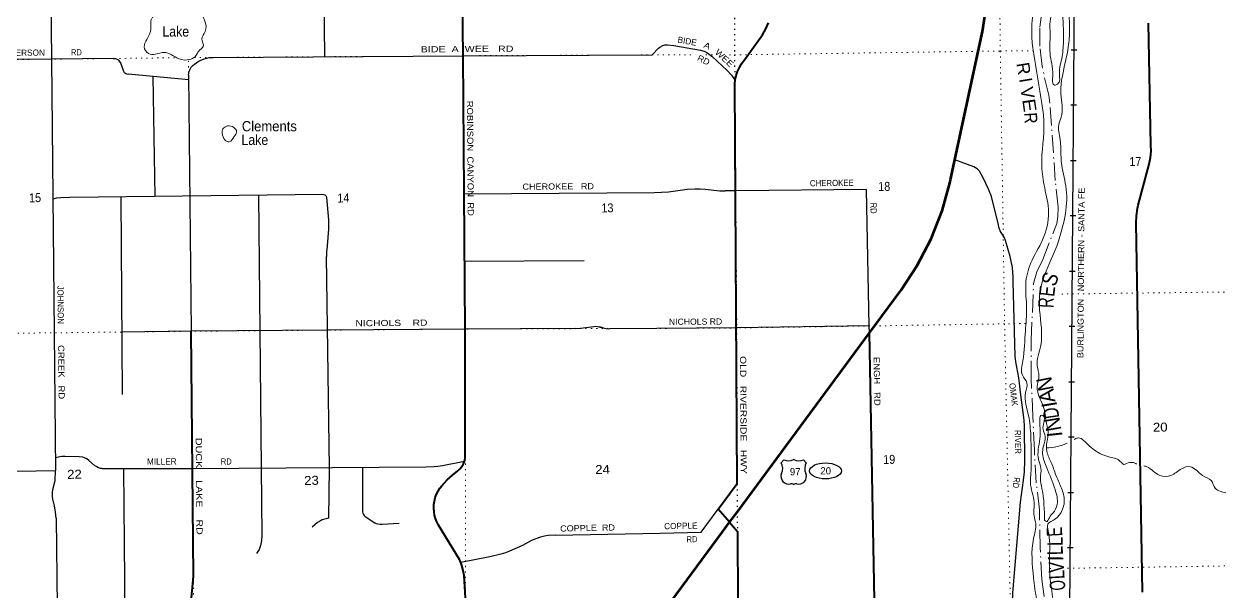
# Model space of a CAD drawing. Header units: feet. Extents: x 244583 to 493183, y 184934 to 372822.
# Drawn here: x 354906 to 378200, y 342760 to 353819 of the extents above; entities that cross this region are included whole.
import ezdxf
from ezdxf.enums import TextEntityAlignment as Align

# ---------------------------------------------------------------- set-up
doc = ezdxf.new("R2010")
doc.units = ezdxf.units.FT
doc.header["$LTSCALE"] = 70
doc.linetypes.add('DOT_DASHED', pattern=[7.7, 5, -1.2, 0.3, -1.2])
doc.linetypes.add('DOTTED', pattern=[1.5, 0.3, -1.2])
for name, color, linetype, lineweight in [('16', 7, 'Continuous', 25), ('17', 7, 'Continuous', 25), ('20', 7, 'Continuous', 70), ('26', 7, 'Continuous', 40), ('29', 7, 'Continuous', 25), ('30', 7, 'Continuous', 25), ('34', 7, 'Continuous', 25), ('39', 7, 'Continuous', 13), ('44', 7, 'DOT_DASHED', 13), ('6', 7, 'DOTTED', 25), ('7', 7, 'DOTTED', 13)]:
    doc.layers.add(name, color=color, linetype=linetype, lineweight=lineweight)
doc.layers.add('27', color=7, linetype='Continuous')
doc.layers.add('41', color=7, linetype='Continuous')

msp = doc.modelspace()

# ---------------------------------------------------------------- linework, layer by layer
at = {"layer": '16'}
for p, q in [((369665.53, 345263.68), (369716.84, 345322.44)), ((369908.6, 345328.41), (369908.32, 345328.21)), ((370100.69, 345322.53), (370152.08, 345263.68))]:
    msp.add_line(p, q, dxfattribs=at)
for centre, radius, start, end in [((369472.55, 345153.05), 222.05, 332.97043, 29.75871), ((369807.92, 345480.1), 182.07, 239.97227, 303.45418), ((370009.7, 345479.6), 181.52, 236.33975, 300.08743), ((370009.69, 345480.1), 182.07, 236.54582, 236.59441), ((370345.05, 345153.05), 222.05, 150.24129, 207.02957), ((369811.74, 344998.15), 151.42, 159.09177, 283.81923), ((370005.86, 344998.15), 151.42, 256.18077, 20.90823)]:
    msp.add_arc(centre, radius, start, end, dxfattribs=at)
for centre, major_axis, start_param, end_param in [((369867.08, 344799.33), (-19.56, 51.67), 4.95877769, 6.28318531), ((369950.53, 344799.33), (19.56, 51.67), 0, 1.32637542)]:
    msp.add_ellipse(centre, major_axis=major_axis, ratio=0.929097, start_param=start_param, end_param=end_param, dxfattribs=at)
at = {"layer": '17'}
msp.add_ellipse((370528.89, 345103.39), major_axis=(-309.24, 1), ratio=0.500121, dxfattribs=at)
at = {"layer": '20'}
for p, q in [((368810.82, 344308.32), (371385.07, 347796.31)), ((367330.53, 342302.54), (368519.9, 343914.13))]:
    msp.add_line(p, q, dxfattribs=at)
for points in [[(371385.07, 347796.31), (371995.8, 348623.82), (372318.01, 349111.62), (372587.46, 349630.42), (372801.21, 350174.54), (372956.91, 350738.03), (372966.4, 350781.84), (373575.98, 353609.48), (373588.96, 353670.62), (373633.08, 353970.71), (373645.59, 354273.76), (373626.36, 354576.47), (373575.59, 354875.5), (373493.84, 355167.59), (373382.01, 355449.53), (373241.32, 355718.24), (372089.47, 357577.94), (372081.48, 357591.17), (371872.21, 357984.03), (371705.15, 358396.61), (370739.07, 361361.31), (370581.56, 361777.67), (370412.63, 362119.59), (366906.1, 368013.24)], [(368519.9, 343914.13), (368657.66, 344100.78), (368810.82, 344308.32)]]:
    msp.add_lwpolyline(points, dxfattribs=at)
at = {"layer": '26'}
for p, q in [((371484.16, 342585.99), (371385.07, 347796.31)), ((368657.66, 344100.78), (368812.37, 343919.94))]:
    msp.add_line(p, q, dxfattribs=at)
for points in [[(363517.81, 342518.77), (363484.14, 343066.93), (363468.33, 343163.79), (363442.49, 343258.47), (363406.89, 343349.93), (363394.38, 343376.55), (362989.03, 344047.92), (362956.59, 344109.07), (362930.73, 344173.27), (362911.71, 344239.82), (362899.76, 344308), (362894.99, 344377.05), (362897.48, 344446.22), (362907.17, 344514.75), (362923.98, 344581.89), (362947.72, 344646.91), (362978.12, 344709.09), (363014.85, 344767.76), (363049.33, 344812.67), (363155.95, 344927.57), (363261.8, 345021.01), (363361.44, 345104.8), (363404.49, 345146.41), (363442.96, 345192.29), (363468.5, 345229.14), (363482.99, 345257.49), (363494.43, 345287.2), (363502.7, 345317.94), (363507.71, 345349.38), (363508.67, 345360.29), (363506.27, 347870.12), (363464.88, 353198.64), (363436.37, 355910.14)], [(368657.66, 344100.78), (368435.8, 344355.91), (368807.61, 344859.71), (368762.34, 352644.27), (368771.38, 352728.48), (368789.16, 352811.27), (368815.51, 352891.76), (368850.12, 352969.05), (368892.63, 353042.3), (368942.55, 353110.7), (368948.77, 353118.25), (369101.79, 353328.42), (369298.78, 353604.38), (369364.14, 353720.66), (369416.99, 353843.14)], [(376706.43, 342738.72), (376581.09, 349935.57), (376587.56, 350077.32), (376608.82, 350217.62), (376624.05, 350283.38), (376834.63, 351086.62), (376860.22, 351211.53), (376872.61, 351338.43), (376872.3, 351454.55), (376823.25, 353832.4)], [(358608.84, 340365.04), (358587.28, 340390.04), (358207.22, 340830.74), (358149.65, 340912.18), (358096.74, 341005.79), (357917.76, 341389.97), (357889.58, 341465.03), (357869.39, 341542.62), (357857.43, 341621.9), (357853.82, 341701.99), (357858.6, 341782.02), (357871.72, 341861.11), (357893.04, 341938.4), (357915.63, 341997.87), (358160.33, 342486.9), (358210.1, 343051.44), (358167.28, 347826.63)], [(368812.37, 343919.94), (368817.91, 342542.77), (368844.53, 339893.72)]]:
    msp.add_lwpolyline(points, dxfattribs=at)
at = {"layer": '29'}
for p, q in [((360770.06, 353181.45), (360619.15, 368122.13)), ((358118.18, 352728.61), (356939.52, 352839.38)), ((357418.16, 352794), (357454.85, 350452.88)), ((358117.24, 352822), (358167.28, 347826.63)), ((360742.35, 350490.44), (355800.66, 350434.75)), ((356796.92, 350445.19), (356822.08, 346594.93)), ((359481.11, 350477.39), (359540.93, 343838.12)), ((363481.88, 350507.87), (367194.67, 350532.64)), ((363492.11, 349196.03), (365828.61, 349206.18)), ((358167.28, 347826.63), (356813.64, 347807.35)), ((366192.51, 347894.19), (366116.66, 347911.9)), ((367238.42, 347882.04), (366323.88, 347876.69)), ((368788.45, 347890.25), (367238.42, 347882.04)), ((371382.48, 347932.56), (368788.45, 347890.25)), ((353042.25, 345078.1), (355524.11, 345109.4)), ((356901.33, 339815.54), (356853.87, 345149.53)), ((361502.48, 345173.93), (361506.06, 344306.83)), ((355533.11, 344184.6), (355556.4, 342450.91)), ((365265.6, 343847.6), (367304.32, 343889.98))]:
    msp.add_line(p, q, dxfattribs=at)
for points in [[(355387.45, 358679.12), (355443.41, 353126.09), (355496.99, 347793.76), (355524.11, 345109.4)], [(367150.35, 353216.97), (367273.43, 353345.48), (367302.94, 353367.63), (367358.28, 353397.16), (367398.86, 353408.23), (367450.5, 353411.92), (367575.94, 353397.16), (368092.42, 353304.87), (368162.51, 353286.41), (368214.16, 353260.57), (368321.14, 353186.74), (368612.59, 352913.56), (368693.75, 352817.58), (368766.37, 352713.39)], [(356645.28, 353144.48), (355444.79, 353130.8), (353312.83, 353113.91)], [(356645.28, 353144.48), (356685.73, 353141.88), (356702.03, 353137.54), (356736.23, 353122.87), (356749.81, 353112.54), (356765.02, 353095.16), (356786.19, 353057.67), (356844.84, 352894.68), (356862.76, 352871.31), (356873.62, 352863.71), (356892.62, 352853.39), (356912.72, 352846.32), (356939.52, 352839.38)], [(358117.24, 352822), (358122.06, 352862.08), (358127.49, 352891.42), (358144.87, 352937.05), (358166.59, 352975.09), (358198.09, 353008.77), (358229.58, 353035.94), (358322.98, 353097.87), (358375.11, 353121.78), (358421.81, 353139.16), (358471.77, 353152.2), (358518.47, 353160.9), (358594.94, 353166.06)], [(358594.94, 353166.06), (363464.88, 353198.64), (367150.35, 353216.97)], [(374183.63, 348878.01), (374172.14, 349070.63), (374126.03, 349284.75), (374037.49, 349594.84), (374017.19, 349646.52), (373936.03, 349786.8), (373915.75, 349834.79), (373891.76, 349927.08), (373766.33, 350451.28), (373707.3, 350598.94), (373604.01, 350820.44), (373530.23, 350945.95), (373487.8, 350990.25), (373419.55, 351034.55), (373050.07, 351169.97)], [(367194.67, 350532.64), (367467.11, 350547.27), (367836.03, 350595.26), (367983.59, 350606.33), (368083.2, 350606.33), (368186.5, 350595.26), (368470.56, 350565.72), (368571.95, 350562.56)], [(371385.07, 347796.31), (371382.49, 347931.93), (371327.62, 350589.55), (368785.54, 350561.13), (368571.95, 350562.56)], [(355800.66, 350434.75), (355628.47, 350429.14), (355539.42, 350418.27), (355470.75, 350404.97)], [(360742.35, 350490.44), (360770.01, 350485.64), (360783.59, 350476.4), (360796.08, 350461.73), (360805.31, 350437.28), (360840.07, 349998.28), (360840.07, 349817.9), (360816.17, 349491.91), (360807.47, 349421.29), (360805.31, 349387.59), (360805.62, 349286.11)], [(360849.53, 344183.79), (360860.98, 345158.92), (360805.62, 349286.11)], [(373830.32, 341059.9), (374150, 342399.97), (374170.29, 342540.25), (374179.52, 342724.83), (374327.08, 344496.78), (374386.11, 344925), (374404.55, 345087.44), (374415.62, 345308.93), (374406.39, 345977.11), (374400.87, 346091.54), (374327.08, 346637.89), (374312.32, 346815.09), (374297.57, 346918.45), (374238.54, 347228.54), (374223.78, 347342.99), (374186.89, 348790.08), (374183.63, 348878.01)], [(365661.33, 347877.55), (363506.27, 347870.12), (358167.28, 347826.63)], [(365661.33, 347877.55), (365754.08, 347884.76), (366014.75, 347921.71), (366042.98, 347923.88), (366086.43, 347917.36), (366186.35, 347895.63), (366253.69, 347882.59), (366323.88, 347876.69)], [(356431.9, 345147.65), (356401.72, 345149.71), (356362.62, 345162.75), (356325.7, 345180.13), (356282.25, 345210.56), (356169.3, 345308.36), (356132.37, 345338.79), (356084.58, 345360.52), (356056.34, 345369.21), (355984.66, 345377.91), (355708.79, 345386.6), (355643.62, 345382.25), (355604.52, 345377.91), (355526.32, 345356.17)], [(362739.57, 345184.35), (362905.26, 345188.81), (362974.77, 345195.33), (363066, 345210.54), (363493.92, 345290.96)], [(355533.11, 344184.6), (355524.15, 344299.94), (355502.43, 344423.82), (355472.02, 344554.22), (355465.5, 344602.03), (355465.5, 344680.27), (355472.02, 344741.13), (355513.29, 344914.99), (355524.11, 345109.4)], [(356431.9, 345147.65), (358190.19, 345152.31), (362739.57, 345184.35)], [(361506.06, 344306.83), (361511.94, 344277.16), (361522.25, 344250.54), (361536.92, 344231.52), (361559.18, 344211.42), (361743.82, 344091.89), (361770.44, 344079.39), (361802.47, 344070.15), (361847.55, 344065.26), (361889.36, 344065.81), (362219.54, 344083.19)], [(367304.32, 343889.98), (368103.66, 343905.86), (368435.8, 344355.91)], [(360849.53, 344183.79), (360743.49, 344154.92), (360720.69, 344147.32), (360684.85, 344131.02), (360630.54, 344098.41), (360521.92, 344009.31)], [(359540.93, 343838.12), (359535.19, 343754.48), (359529.22, 343705.04), (359519.99, 343651.25), (359507.5, 343611.58), (359489.58, 343573.01), (359440.16, 343489.88)], [(365265.6, 343847.6), (365124.16, 343842.45), (365050.3, 343831.58), (364976.45, 343812.02), (364880.87, 343781.6), (364798.33, 343744.65), (364624.55, 343649.02), (364370.4, 343536.01), (364294.38, 343505.59), (364200.97, 343477.33), (363988.1, 343429.52), (363418.98, 343318.68)]]:
    msp.add_lwpolyline(points, dxfattribs=at)
at = {"layer": '34'}
for p, q in [((375429.18, 353305.51), (375318.58, 353306.37)), ((375423.46, 352233.31), (375312.86, 352234.17)), ((375412.41, 351147.58), (375301.81, 351148.44)), ((375406.69, 350075.38), (375296.08, 350076.24)), ((375395.64, 348989.64), (375285.04, 348990.5)), ((375389.92, 347917.44), (375279.31, 347918.3)), ((375378.87, 346831.71), (375268.27, 346832.57)), ((375373.15, 345759.51), (375262.54, 345760.37)), ((375362.1, 344673.77), (375251.49, 344674.63)), ((375356.38, 343601.58), (375245.77, 343602.43))]:
    msp.add_line(p, q, dxfattribs=at)
at = {"layer": '34', "lineweight": 13}
msp.add_lwpolyline([(375384.33, 354418.16), (375290.75, 342377.06), (375244.14, 340682.8)], dxfattribs=at)
at = {"layer": '34'}
msp.add_lwpolyline([(375289.65, 342377.08), (375383.23, 354418.15)], dxfattribs=at)
at = {"layer": '39'}
for points in [[(367868.44, 370483.9), (368373.23, 369513.59), (368712.4, 368902.7), (368979.91, 368686.47), (369275.63, 368472.91), (369456.79, 368323.43), (369664.02, 368093.67), (369974.66, 367670.17), (370249.48, 367399.51), (370449.54, 367218.11), (370533.85, 367064.37), (370583.24, 366936.11), (370755, 366756.08), (371106.19, 366149.51), (371294.78, 365763.63), (371541.8, 365296.2), (371731.41, 364865.86), (371838.64, 364593.35), (371951.99, 364230), (371958.04, 363878.32), (371924.01, 363424.61), (371738.56, 363056.37), (371665.24, 362907.07), (371635.09, 362548.49), (371656.55, 361788.72), (371599.94, 361350.67), (371508.1, 361128.15), (371432.97, 361057.67), (371457.95, 360936.93), (371424.63, 360804.73), (371507.13, 360553.89), (371697.47, 360180.19), (372176.33, 359554.33), (372566.11, 359114.47), (372869.09, 358848.5), (373294.95, 358508.54), (373702.92, 358156.04), (374083.54, 357675.52), (374328.82, 357371.83), (374692.42, 356840.37), (374885.88, 356418.2), (374978.68, 356070.55), (375057.08, 355469.81), (375093.52, 355025.82), (375200.53, 354498.54), (375271.51, 354045.24), (375285.65, 353712.51), (375260.74, 353369.66), (375144.58, 352798.8), (375116.07, 352456.43), (375122.55, 351997.59), (375073.27, 351856.94), (375092.49, 351634.97), (375131.8, 351065.68), (375221.41, 350592.59), (375191.39, 350052.03), (374962.09, 349306.69), (374723.99, 348680.45), (374701.89, 348235.1), (374723.69, 347548.14), (374656.16, 347146.23), (374688.78, 346956.92), (374655.2, 346747.88), (374788.43, 346310.17), (374835.34, 346026.16), (374868.41, 345816.64), (374834.65, 345615.68), (374850.56, 345450.25), (374938.19, 345239.97), (375030.78, 344989.36), (375128.77, 344767.19), (375182.92, 344519.74), (375103.88, 344267.19), (374947.47, 344130.13), (374862.07, 344067.49), (374869.11, 343936.23), (374894.46, 343447.5), (374900.78, 343083.69), (374981.62, 342464.82), (375040.92, 341904.08), (375051.98, 341510.05), (374964.33, 341192.6), (374992.54, 341019.36), (375063.62, 340737.93), (374986.49, 340402.52), (374903.69, 340137.76), (374892.92, 339902.96), (374812.35, 339541.19), (374628.39, 339108.28), (374559.08, 338872.13), (374300.42, 338085.67), (374267.18, 337773.52), (374167.4, 337368.85), (373942.44, 337050.24), (373543.28, 336577.99), (373132.09, 336190.38), (372829.06, 336017.57)], [(368181.02, 369078.47), (368305.62, 368850.84), (368448.75, 368686.33), (368701.29, 368506.14), (369168.34, 368219.71), (369380.7, 368030.51), (369877.83, 367401.03), (370087.17, 367167.28), (370147.42, 367093.86), (370213.2, 367131.77), (370313.36, 367079.49), (370348.21, 366969.09), (370359.59, 366736.83), (370654.22, 366306.89), (370884.06, 365883.55), (371044.4, 365497.01), (371158.14, 365028.53), (371157.53, 364702.97), (371243.74, 364466.38), (371300.55, 364190.68), (371325, 364005.22), (371452.44, 363820.13), (371555.2, 363654.68), (371522.43, 363498.23), (371361.37, 363035.52), (371294.16, 362619.46), (371299.59, 361942.23), (371245.02, 361415.26), (371162.8, 360861.36), (371193.56, 360576.98), (371368.39, 360174.6), (371492.45, 359961.12), (371710.07, 359630.5), (372028.85, 359292.11), (372198.84, 359012.97), (372345.33, 358789.89), (372574.79, 358647.59), (372735.9, 358491.58), (372948.24, 358391.35), (373103.9, 358208.92), (373530.36, 357842.69), (373855.54, 357401.33), (374181.37, 356931.68), (374551.68, 356372.06), (374689.18, 355924.34), (374723.93, 355642.07), (374694.55, 355514.01), (374696.25, 354911.5), (374652.03, 354461.6), (374580.46, 354059.6), (374549.24, 353571.59), (374589.46, 353226.76), (374746.85, 352263.9), (374785.01, 351921.04), (374744.47, 351046.62), (374800.58, 350625.32), (374876.11, 350149.89), (374759.29, 349607.32), (374531.29, 349157.22), (374431.83, 348738.4), (374448.41, 348279.79), (374424.24, 347836.43), (374375.14, 347246.9), (374369.43, 346967.74), (374453.6, 346820.06), (374429.69, 346629.44), (374486.5, 346177.83), (374529.76, 345788.59), (374537.33, 345370.22), (374532.17, 345066.81), (374522.35, 344878.54), (374593.91, 344487.93), (374593.83, 344227.1), (374625.61, 344074.16), (374583.79, 343784.05), (374583.1, 343021.76), (374647.42, 342594.59), (374700.78, 342381.49), (374715.5, 342003.72), (374635.13, 341368.99), (374611.15, 341093.45), (374641.99, 340629.11), (374664.57, 340172.67), (374590.93, 339596.73), (374234.32, 338854.51), (374032.03, 338340.3), (373958.46, 338025.2), (373974.65, 337847.64), (373975.94, 337615.15), (373813.01, 337322.24), (373101.29, 336652.7), (372751.35, 336412.08), (372573.62, 336236.11), (372120.73, 335993.12), (371951.7, 335878)], [(357764.4, 354532.88), (357828.01, 354584.68), (357978.98, 354607.9), (358098.9, 354565.81), (358201.53, 354371.74), (358315.5, 354113.2), (358437.06, 353668.81), (358375.18, 353526.06), (358402.19, 353381.03), (358313.07, 353290.3), (358266.23, 353206.47), (358144.59, 353127.23), (357924.31, 353139.02), (357639.27, 353264.77), (357472.39, 353229.1), (357334.89, 353240.52), (357249.56, 353374.28), (357303.4, 353514.85), (357380.18, 353722.6), (357381.27, 353876.27), (357492.75, 354064.49), (357539.01, 354178.63), (357552.61, 354312.34), (357587.54, 354385.81), (357665.59, 354421.74), (357764.4, 354532.88)], [(375160.58, 353862.72), (375117.98, 354575.49), (375102.09, 354651.96), (375050.72, 354602.24), (375001.4, 354374.64), (375004.93, 354221.06), (374940.46, 354037.59), (374905.86, 353873.01), (374905.88, 353608.13), (374904.17, 353242.12), (374956.57, 352806.59), (374992.99, 352627.47), (375051.16, 352644.99), (375089.01, 352844.02), (375139.86, 353180.84), (375166.34, 353523.17), (375160.58, 353862.72)], [(397773.82, 352022.57), (397562.41, 352101.68), (397383.73, 352231), (397129.39, 352225.12), (396854.64, 352228.88), (396662.31, 352072.79), (396395.63, 352076.74), (396041.78, 352270.75), (395804.54, 352311.78), (395620.71, 352313.59), (395466.65, 352338.34), (395378.5, 352219.03), (395274.23, 352010.38), (395099.19, 351893.1), (394922.71, 351662.57), (394805.18, 351415.19), (394560.74, 351241.72), (394265.51, 350905.32), (394113.18, 350590.41), (394009.59, 350351.45), (394009.42, 350094.66), (393983.57, 349813.01), (393762.16, 349427.76), (393538.83, 349214.34), (393346.99, 348949.07), (393134.88, 348863.29), (392949.64, 348573.91), (392718.5, 348437.14), (392548.63, 348182.49), (392323.01, 347981.15), (392202.35, 347606.32), (391507.83, 346538.85), (391464.48, 346315.43), (391466.51, 346050.6), (391344.51, 345910.29), (391116.9, 345971.75), (390930.98, 345888.6), (390942.78, 345638.15), (390877.69, 345394.01), (390717.29, 345254.83), (390419.46, 345031.59), (390062.87, 344817.11), (389837.52, 344603.64), (389528.01, 344537.85), (389307.49, 344466.03), (389197.9, 344224.91), (388942.88, 343984.47), (388709.28, 343954.8), (388448.7, 343956.87), (388147.96, 344036.86), (387926.04, 344114.64), (387581.79, 344066.24), (387400.41, 343960.95), (387248.25, 343902.84), (387044.03, 344001.24), (386593.2, 344021.15), (386095.12, 343987.4), (385660.66, 343997.58), (385251.64, 344131.69), (385055.77, 344218.15), (384819.21, 344317.82), (384321.93, 344425.63), (384099.56, 344434.64), (383841.46, 344416.55), (383705.87, 344516.53), (383223.78, 345018.97), (382962.6, 345223.22), (382702.11, 345221.24), (382368, 344995.15), (382098.85, 344930.29), (382019.46, 345045.73), (381857.07, 345169.36), (381669.09, 345088.18), (381467.92, 345053.21), (381314.61, 345045.62), (381217.55, 344962.5), (380739.22, 345036.36), (380467.39, 345088.72), (380361.03, 344971.01), (380190.79, 344908.44), (379817.1, 344998.88), (379507.52, 345024.08), (379229.16, 344920.59), (379005.47, 344899.24), (378739.6, 344779.87), (378439.04, 344675.87), (378220.24, 344705.19), (378126, 344763.67), (378049.95, 344909.51), (377873.8, 345016.65), (377639.7, 345185.13), (377466.94, 345144.74), (377261.9, 345014.64), (377041.78, 345013.6), (376793.5, 345183.77), (376731.2, 345203.15)], [(358771.8, 351684.04), (358784.27, 351771.22), (358871.98, 351829.57), (358999.77, 351797.74), (359051.77, 351717.91), (359005.12, 351623.98), (358908.2, 351518.94), (358824.69, 351557.72), (358771.8, 351684.04)], [(374797.87, 344136.78), (374747.22, 344760.4), (374716.39, 344959.86), (374728.09, 345154.24), (374679.79, 345322.97), (374706.9, 345725.96), (374712.27, 345932.33), (374707.54, 346138.46), (374724.69, 346183.34), (374767.13, 346182.3), (374782.34, 346047.18), (374769.21, 345915.45), (374810.76, 345776.89), (374774.79, 345583.97), (374759.96, 345438.05), (374841.04, 345160.89), (375002.11, 344742.02), (375043.19, 344447.76), (374966.16, 344284.23), (374891.54, 344191.51), (374832.69, 344115.34), (374805.99, 344134.94), (374797.87, 344136.78)], [(376338.12, 345225.82), (376187.94, 345345.69), (376072.23, 345371.32), (375913.44, 345426.29), (375634.19, 345626.07), (375431.52, 345744.73), (375377.26, 345714.93)], [(375241.46, 345646.5), (375045.6, 345576.08), (374832.31, 345552.37)], [(376590.4, 345236.91), (376557.54, 345257.17), (376338.12, 345225.82)]]:
    msp.add_spline(points, degree=3, dxfattribs=at)
at = {"layer": '44'}
for points in [[(374636.89, 344871.83), (374599.15, 345506.5), (374568.95, 346171.36), (374538.74, 346896.68), (374538.74, 347652.21), (374584.05, 348755.29), (374649.77, 348982.28), (374765.26, 349223.72), (375034.87, 349926.73), (375057.52, 350062.73), (375061.3, 350247.84), (375006.88, 350765), (374901.18, 352276.07), (374878.18, 352427.62), (374750.16, 352986.27), (374706.39, 353383.4), (374704.86, 353756.91), (374729.05, 353950.07)], [(374863.41, 342121.69), (374747.95, 342983.16), (374712.4, 343602.53), (374697.3, 344342.95), (374636.89, 344871.83)]]:
    msp.add_lwpolyline(points, dxfattribs=at)
at = {"layer": '6'}
msp.add_lwpolyline([(368615.17, 368562.79), (368684.38, 363958.35), (368721.43, 358554.5), (368757, 353215.31), (368792.25, 347890.27), (368817.91, 342542.77), (368871.5, 337210.06), (368894.51, 335976.07)], dxfattribs=at)
at = {"layer": '7'}
for p, q in [((358228.14, 353161.58), (361769.1, 353186.64)), ((363471.51, 353198.67), (367150.25, 353213.82)), ((367150.25, 353213.82), (367990.97, 353214.6)), ((368197.56, 353214.79), (368334.06, 353214.92)), ((374734.68, 348547.1), (374707.27, 348546.76)), ((374897.49, 343198.82), (374931.01, 343199.32))]:
    msp.add_line(p, q, dxfattribs=at)
for points in [[(373902.18, 356554.58), (373935.66, 353290.51), (374019.25, 347970.63), (374129.74, 342623.06), (374170.35, 338737.78)], [(363438.08, 355982.32), (363464.88, 353198.64), (363506.27, 347870.12), (363515.83, 342516.7)], [(336554.9, 352867.04), (342160.04, 352991.36), (347488.78, 353042.73), (352781, 353103.47), (357860.85, 353158.32)], [(368655.02, 353215.22), (368757, 353215.31), (373935.66, 353290.51), (374575.98, 353297.01)], [(358226.48, 340374.84), (358214.96, 342486.11), (358167.28, 347826.64), (358112.12, 353117.77)], [(397830.08, 348878.9), (395188.97, 348858.19), (389805.51, 348748.7), (384523.42, 348674.39), (379247.74, 348603.01), (375063.18, 348551.17)], [(367238.42, 347882.05), (363506.27, 347870.12), (358167.28, 347826.64), (352848.82, 347765.37), (347518.14, 347709.92), (342245.71, 347669.78), (336635.79, 347521.72)], [(374431.04, 347980.14), (374019.25, 347970.63), (368792.25, 347890.27), (367238.42, 347882.05)], [(375248.18, 343204.07), (379366.07, 343265.74), (384654, 343331.33), (389978.08, 343405.84), (395303.54, 343508.7), (397925.58, 343537.91)]]:
    msp.add_lwpolyline(points, dxfattribs=at)

# ---------------------------------------------------------------- texts
at = {"layer": '16'}
msp.add_text('97', height=140, dxfattribs=at).set_placement((369938.49, 345017.9), align=Align.CENTER)
at = {"layer": '17'}
msp.add_text('20', height=140, dxfattribs=at).set_placement((370532.34, 345035.08), align=Align.CENTER)
at = {"layer": '27'}
for s, rotation, width, p in [('ROBINSON  CANYON  RD', 270.445, 1.15, (363539.39, 352320.56)), ('OLD   RIVERSIDE   HWY', 270.333, 1.25, (368863.18, 347342.38)), ('ENGH   RD', 271.09, 1.15, (371464.02, 347326.09)), ('DUCK    LAKE    RD', 270.514, 1.3, (358254.01, 345746.68))]:
    msp.add_text(s, height=120, rotation=rotation, dxfattribs=dict(at, width=width)).set_placement(p)
at = {"layer": '30'}
for s, rotation, width, p in [('BIDE  A  WEE   RD', 0.383, 1.3, (362639.24, 353264.32)), ('A', 337.245, 1.2, (368141.56, 353363.22)), ('RD', 0.653, 0.8, (355825.32, 353205.14)), ('RD', 333.422, 1.05, (368017.74, 353115.01)), ('WEE', 316.853, 1.15, (368362.88, 353251.92)), ('CHEROKEE   RD', 0.382, 1.1, (364623.36, 350585.49)), ('CHEROKEE', 0.641, 0.95, (370225.64, 350652.63)), ('RD', 271.183, 0.8, (371402.98, 350330.9)), ('JOHNSON', 270.576, 0.95, (355558.64, 348714.68)), ('NICHOLS    RD', 0.467, 1.25, (361367.07, 347922.94)), ('NICHOLS RD', 0.303, 1.05, (367476.98, 347951)), ('CREEK   RD', 270.579, 1.15, (355572.07, 347557.49)), ('OMAK', 276.778, 0.95, (374108.61, 346809.13)), ('RIVER', 270.791, 0.95, (374217.43, 345900.73)), ('RD', 0.404, 0.8, (358744.68, 345226.22)), ('RD', 262.151, 0.9, (374203.58, 344983.89)), ('COPPLE  RD', 1.191, 1.1, (365358.09, 343919.54)), ('RD', 1.138, 0.8, (367821.19, 343710.21))]:
    msp.add_text(s, height=120, rotation=rotation, dxfattribs=dict(at, width=width)).set_placement(p)
for s, rotation, p in [('BIDE', 349.869, (367638.43, 353457.1)), ('PETERSON', 0.454, (354433.37, 353193.77)), ('MILLER', 0.152, (357304.01, 345226.78)), ('COPPLE', 1.138, (367385.23, 343965.62))]:
    msp.add_text(s, height=120, rotation=rotation, dxfattribs=at).set_placement(p)
at = {"layer": '34', "width": 1.1}
msp.add_text('BURLINGTON   NORTHERN - SANTA FE', height=120, rotation=89.555, dxfattribs=at).set_placement((375554.21, 347301.79))
at = {"layer": '41'}
for s, width, p in [('Lake', 0.9, (357605.22, 353571.41)), ('Clements', 0.95, (359153.23, 351724.6)), ('Lake', 0.9, (359146.03, 351458.2))]:
    msp.add_text(s, height=200, dxfattribs=dict(at, width=width)).set_placement(p)
for s, rotation, p in [('R', 279.303, (374246.93, 353047.27)), ('I', 279.264, (374301.42, 352747.82)), ('V', 279.264, (374324.19, 352567.84))]:
    msp.add_text(s, height=250, rotation=rotation, dxfattribs=at).set_placement(p)
for s, rotation, width, p in [('E', 278.27, 1.15, (374361.18, 352341.13)), ('R', 273.167, 0.9, (374399.93, 352085.42))]:
    msp.add_text(s, height=250, rotation=rotation, dxfattribs=dict(at, width=width)).set_placement(p)
at = {"layer": '44'}
for s, rotation, width, p in [('S', 69.523, 0.9, (375044.29, 348791.94)), ('E', 83.294, 0.75, (374997.39, 348591.67)), ('R', 87.812, 0.7, (374975.75, 348379.08)), ('N', 100.975, 0.95, (374950.41, 346826.96)), ('D', 98.159, 0.75, (375071.35, 346250.67)), ('N', 99.923, 0.95, (375106.03, 346038.22)), ('E', 92.905, 0.7, (375139.45, 343924.52)), ('L', 90.98, 0.8, (375150.58, 343731.29)), ('L', 90.98, 0.8, (375154.23, 343551.4)), ('V', 90.54, 0.8, (375178.44, 343224.78)), ('L', 92.961, 0.8, (375184.33, 343086.74)), ('O', 92.978, 0.65, (375198.79, 342880.5))]:
    msp.add_text(s, height=300, rotation=rotation, dxfattribs=dict(at, width=width)).set_placement(p, align=Align.CENTER)
for s, rotation, p in [('A', 99.16, (374991.07, 346586.65)), ('I', 99.44, (375035.97, 346423.08)), ('I', 96.144, (375142.14, 345833.61)), ('I', 89.451, (375166.82, 343395.93))]:
    msp.add_text(s, height=300, rotation=rotation, dxfattribs=at).set_placement(p, align=Align.CENTER)
at = {"layer": '7'}
for s, rotation, width, p in [('17', 1.324, 0.9, (376452.98, 351046.14)), ('18', 1.324, 0.9, (371558.15, 350559.34)), ('15', 1.139, 0.9, (355008.86, 350340.78)), ('14', 1.139, 0.9, (361017.17, 350335.6)), ('13', 1.139, 0.9, (366162.94, 350141.42)), ('20', 1.324, 1.1, (376911.16, 345865.87)), ('24', 1.139, 1.1, (366042, 345041.95)), ('19', 1.324, 0.9, (371655.55, 345237.53)), ('22', 1.139, 1.1, (355750.39, 344947.45)), ('23', 1.139, 1.1, (360368.88, 344828.26))]:
    msp.add_text(s, height=175, rotation=rotation, dxfattribs=dict(at, width=width)).set_placement(p)

doc.saveas('drawing.dxf')
